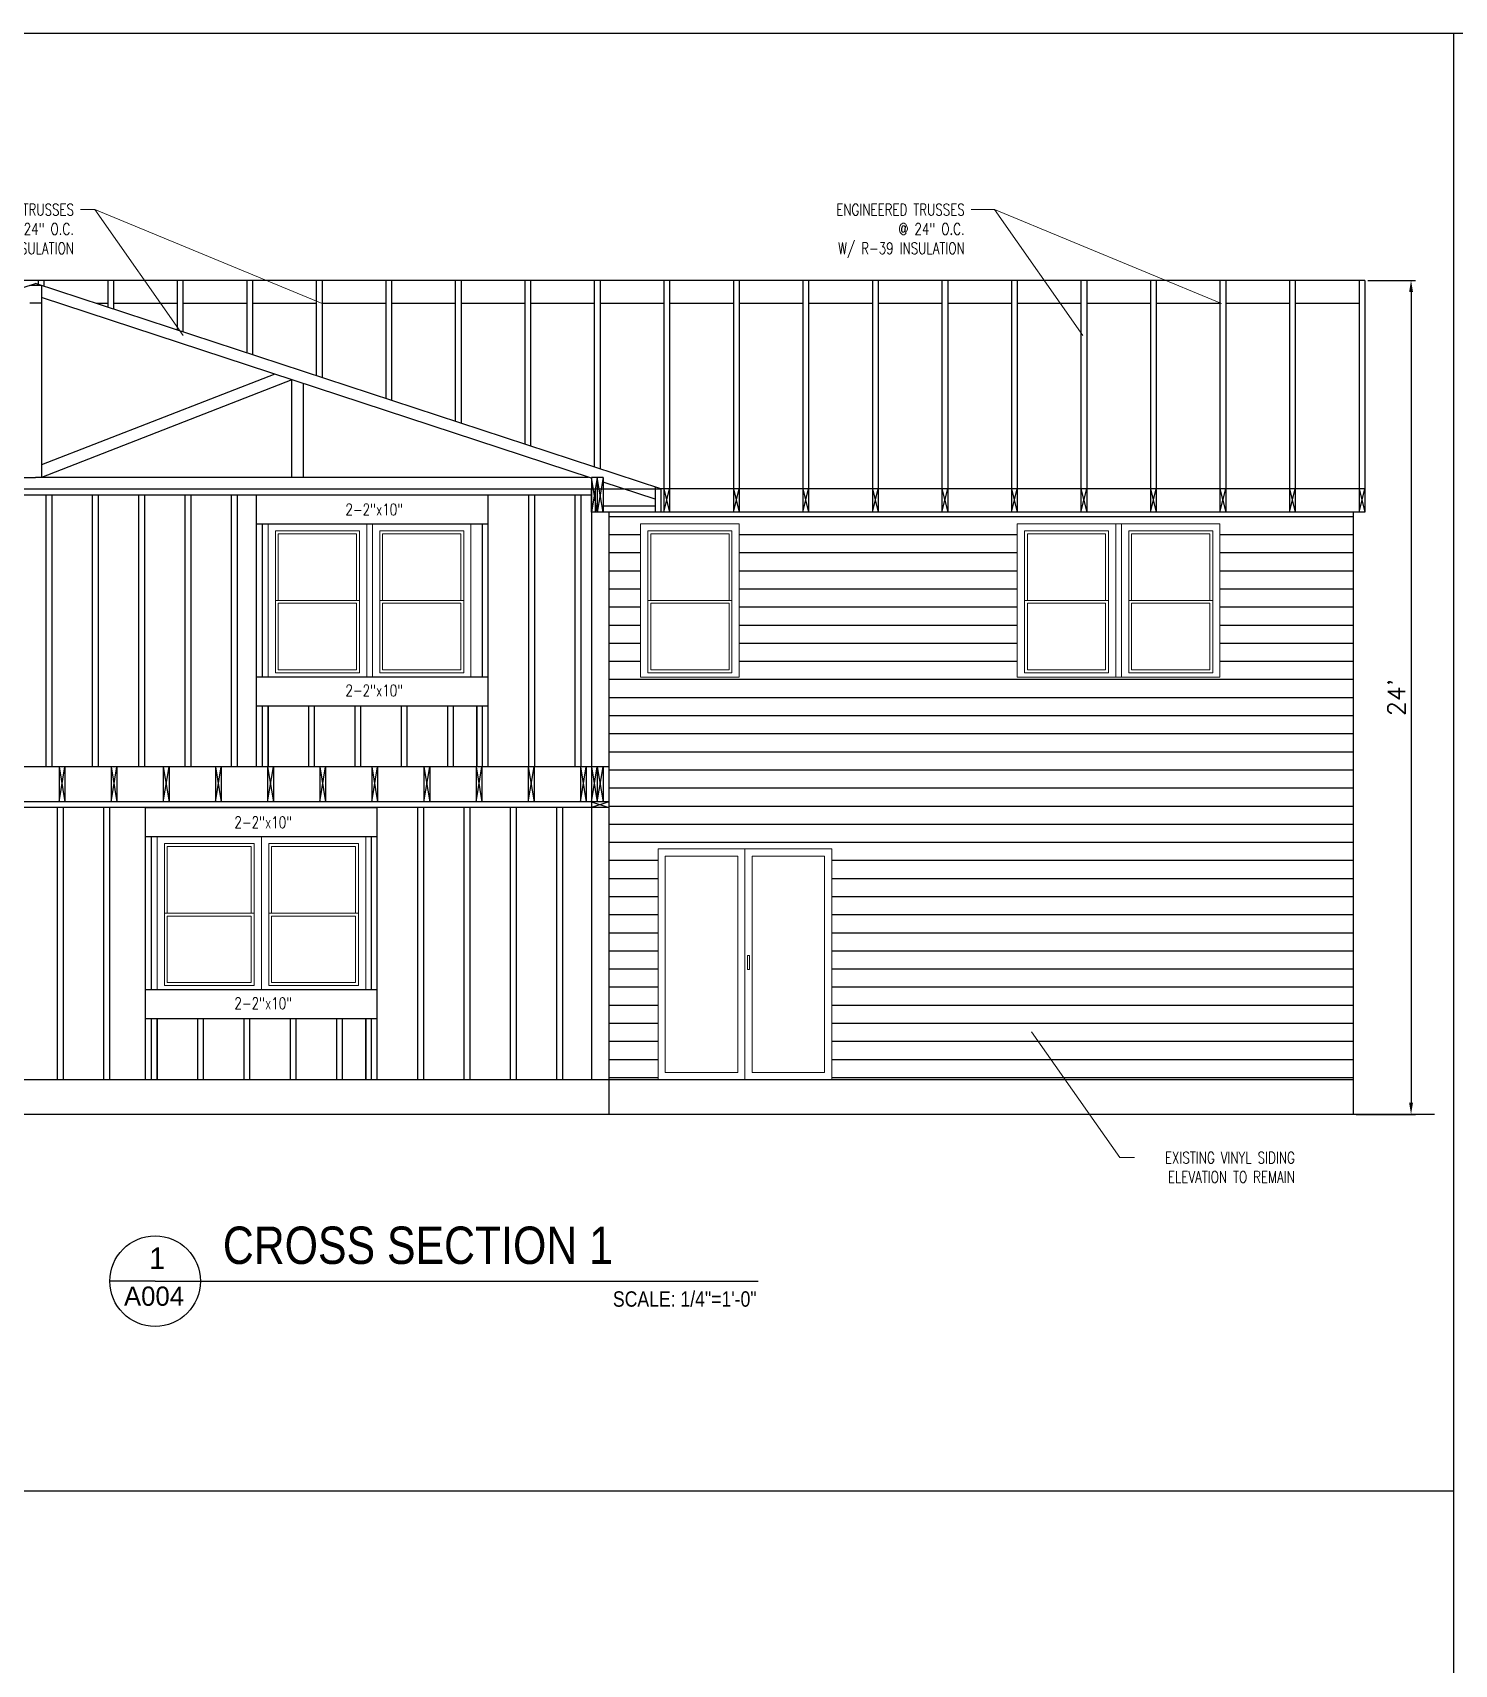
# Model space of a CAD drawing. Header units: inches. Extents: x 26998 to 46838, y -509 to 4343.
# Drawn here: x 36656 to 37146, y 3728 to 4292 of the extents above; entities that cross this region are included whole.
import ezdxf

# ---------------------------------------------------------------- set-up
doc = ezdxf.new("R2010")
doc.units = ezdxf.units.IN
doc.header["$LTSCALE"] = 0.5
doc.header["$MEASUREMENT"] = 0
doc.linetypes.add('DASHED', pattern=[0.75, 0.5, -0.25])
doc.layers.get('Defpoints').update_dxf_attribs({"color": 140})
doc.layers.add('A-Glaz', color=51, linetype='Continuous', lineweight=25)
doc.layers.add('TXT', color=4, linetype='Continuous', lineweight=9)
doc.layers.add('Title Block', color=7, linetype='Continuous')
doc.styles.add('ARCH', font='arch.shx')
doc.styles.add('HS-DESIGN-TTLB', font='GOTHIC.TTF')
doc.styles.add('Roman', font='romans')
doc.styles.get("Standard").update_dxf_attribs({"font": 'romans.shx', "width": 0.75})
doc.dimstyles.new('LEADER1', dxfattribs={"dimscale": 0, "dimtxt": 6, "dimasz": 4, "dimexe": 1.5, "dimexo": 1, "dimgap": 1.5, "dimtad": 1, "dimdec": 0, "dimzin": 0, "dimdsep": 46, "dimlunit": 4, "dimtxsty": 'Roman', "dimcen": 0.125, "dimdle": 1.5, "dimclrd": 3, "dimclre": 3, "dimclrt": 3, "dimadec": 0, "dimazin": 0, "dimtfac": 1, "dimtdec": 0, "dimtofl": 0, "dimtmove": 2, "dimatfit": 3, "dimfxl": 1, "dimtolj": 1, "dimtzin": 0, "dimarcsym": 0})

# ---------------------------------------------------------------- blocks, each defined once
blk = doc.blocks.new('*D1068')
at = {"color": 3, "lineweight": -2, "transparency": 16777216}
for p, q in [((37116.52, 4206.38), (37132.98, 4206.38)), ((37131.48, 4202.38), (37131.48, 3922.38)), ((37112.52, 3918.38), (37132.98, 3918.38))]:
    blk.add_line(p, q, dxfattribs=at)
at = {"color": 3, "transparency": 16777216}
for points in [[(37130.82, 4202.38), (37132.15, 4202.38), (37131.48, 4206.38)], [(37130.82, 3922.38), (37132.15, 3922.38), (37131.48, 3918.38)]]:
    blk.add_solid(points, dxfattribs=at)
at = {"layer": 'Defpoints', "color": 0, "transparency": 16777216}
for p in [(37115.52, 4206.38), (37111.52, 3918.38), (37131.48, 3918.38)]:
    blk.add_point(p, dxfattribs=at)
at = {"color": 3, "transparency": 16777216, "insert": (37126.41, 4062.38), "char_height": 6, "attachment_point": 5, "rotation": 90, "style": 'Roman'}
blk.add_mtext("\\A1;24'", dxfattribs=at)

msp = doc.modelspace()

# ---------------------------------------------------------------- hatches: boundary and pattern name
at = {"layer": 'Title Block', "linetype": 'DASHED'}
h = msp.add_hatch(dxfattribs=at)
h.set_pattern_fill('ANSI31', color=253, scale=50, angle=135)
h.set_pattern_definition([(180, (25689.9843, 2787.376), (-4e-16, -6.25), [])])
h.paths.add_polyline_path([(37111.5211748, 4126.3769865), (36872.5211748, 4126.3769865), (36854.5211748, 4126.3769865), (36854.5211748, 4038.3769865), (36854.5211748, 3930.3769865), (36871.5211748, 3930.3769865), (36871.5211748, 4010.0546063), (36901.5211748, 4010.0546063), (36931.5211748, 4010.0546063), (36931.5211748, 3930.3769865), (37111.5211748, 3930.3769865)])
h.paths.add_polyline_path([(36995.5211748, 4069.3769865), (36995.5211748, 4122.3769865), (37029.5211748, 4122.3769865), (37031.5211748, 4122.3769865), (37065.5211748, 4122.3769865), (37065.5211748, 4069.3769865), (37031.5211748, 4069.3769865), (37029.5211748, 4069.3769865)], flags=16)
h.paths.add_polyline_path([(36998.0211748, 4070.8769865), (36998.0211748, 4095.8769865), (36998.0211748, 4119.8769865), (37027.0211748, 4119.8769865), (37027.0211748, 4095.8769865), (37027.0211748, 4070.8769865)], flags=0)
h.paths.add_polyline_path([(36999.0211748, 4071.8769865), (36999.0211748, 4094.8769865), (37026.0211748, 4094.8769865), (37026.0211748, 4071.8769865)], flags=0)
h.paths.add_polyline_path([(37034.0211748, 4070.8769865), (37034.0211748, 4095.8769865), (37034.0211748, 4119.8769865), (37063.0211748, 4119.8769865), (37063.0211748, 4095.8769865), (37063.0211748, 4070.8769865)], flags=0)
h.paths.add_polyline_path([(37035.0211748, 4071.8769865), (37035.0211748, 4094.8769865), (37062.0211748, 4094.8769865), (37062.0211748, 4071.8769865)], flags=0)
h.paths.add_polyline_path([(36999.0211748, 4095.8769865), (36999.0211748, 4118.8769865), (37026.0211748, 4118.8769865), (37026.0211748, 4095.8769865)], flags=0)
h.paths.add_polyline_path([(37035.0211748, 4095.8769865), (37035.0211748, 4118.8769865), (37062.0211748, 4118.8769865), (37062.0211748, 4095.8769865)], flags=0)
h.paths.add_polyline_path([(36899.5211748, 4069.3769865), (36865.5211748, 4069.3769865), (36865.5211748, 4122.3769865), (36899.5211748, 4122.3769865)], flags=16)
h.paths.add_polyline_path([(36897.0211748, 4070.8769865), (36868.0211748, 4070.8769865), (36868.0211748, 4095.8769865), (36868.0211748, 4119.8769865), (36897.0211748, 4119.8769865), (36897.0211748, 4095.8769865)], flags=0)
h.paths.add_polyline_path([(36896.0211748, 4071.8769865), (36869.0211748, 4071.8769865), (36869.0211748, 4094.8769865), (36896.0211748, 4094.8769865)], flags=0)
h.paths.add_polyline_path([(36869.0211748, 4095.8769865), (36869.0211748, 4118.8769865), (36896.0211748, 4118.8769865), (36896.0211748, 4095.8769865)], flags=0)

# ---------------------------------------------------------------- linework, layer by layer
for p, q in [((36440.7211748, 4134.3769865), (36656.6211748, 4205.346593)), ((37115.5211748, 4206.3769865), (36454.7211748, 4206.3769865)), ((36654.6211748, 4204.6891627), (36658.6211748, 4204.6891627)), ((36872.5211748, 4134.3769865), (36656.6211748, 4205.346593)), ((36872.5211748, 4134.3769865), (36656.6211748, 4205.346593)), ((36657.5211748, 4206.3769865), (36657.5211748, 4205.0507493)), ((36658.6211748, 4204.6891627), (36658.6211748, 4138.3769865)), ((36659.5211748, 4206.3769865), (36659.5211748, 4204.393319)), ((36681.5211748, 4206.3769865), (36681.5211748, 4197.1615851)), ((36683.5211748, 4206.3769865), (36683.5211748, 4196.5041548)), ((36705.5211748, 4206.3769865), (36705.5211748, 4189.2724209)), ((36707.5211748, 4206.3769865), (36707.5211748, 4188.6149905)), ((36729.5211748, 4206.3769865), (36729.5211748, 4181.3832567)), ((36731.5211748, 4206.3769865), (36731.5211748, 4180.7258263)), ((36753.5211748, 4206.3769865), (36753.5211748, 4173.4940924)), ((36755.5211748, 4206.3769865), (36755.5211748, 4172.8366621)), ((36777.5211748, 4206.3769865), (36777.5211748, 4165.6049282)), ((36779.5211748, 4206.3769865), (36779.5211748, 4164.9474979)), ((36801.5211748, 4206.3769865), (36801.5211748, 4157.715764)), ((36803.5211748, 4206.3769865), (36803.5211748, 4157.0583336)), ((36825.5211748, 4206.3769865), (36825.5211748, 4149.8265998)), ((36827.5211748, 4206.3769865), (36827.5211748, 4149.1691694)), ((36849.5211748, 4206.3769865), (36849.5211748, 4141.9374355)), ((36851.5211748, 4206.3769865), (36851.5211748, 4141.2800052)), ((36873.5211748, 4206.3769865), (36873.5211748, 4126.3769865)), ((36875.5211748, 4206.3769865), (36875.5211748, 4126.3769865)), ((36897.5211748, 4206.3769865), (36897.5211748, 4126.3769865)), ((36899.5211748, 4206.3769865), (36899.5211748, 4126.3769865)), ((36921.5211748, 4206.3769865), (36921.5211748, 4126.3769865)), ((36923.5211748, 4206.3769865), (36923.5211748, 4126.3769865)), ((36945.5211748, 4206.3769865), (36945.5211748, 4126.3769865)), ((36947.5211748, 4206.3769865), (36947.5211748, 4126.3769865)), ((36969.5211748, 4206.3769865), (36969.5211748, 4126.3769865)), ((36971.5211748, 4206.3769865), (36971.5211748, 4126.3769865)), ((36993.5211748, 4206.3769865), (36993.5211748, 4126.3769865)), ((36995.5211748, 4206.3769865), (36995.5211748, 4126.3769865)), ((37017.5211748, 4206.3769865), (37017.5211748, 4126.3769865)), ((37019.5211748, 4206.3769865), (37019.5211748, 4126.3769865)), ((37041.5211748, 4206.3769865), (37041.5211748, 4126.3769865)), ((37043.5211748, 4206.3769865), (37043.5211748, 4126.3769865)), ((37065.5211748, 4206.3769865), (37065.5211748, 4126.3769865)), ((37067.5211748, 4206.3769865), (37067.5211748, 4126.3769865)), ((37089.5211748, 4206.3769865), (37089.5211748, 4126.3769865)), ((37091.5211748, 4206.3769865), (37091.5211748, 4126.3769865)), ((37113.5211748, 4206.3769865), (37113.5211748, 4126.3769865)), ((37115.5211748, 4206.3769865), (37115.5211748, 4126.3769865)), ((36654.6211748, 4198.6891627), (36658.6211748, 4198.6891627)), ((36848.5211748, 4138.0555856), (36658.6211748, 4200.4785975)), ((36681.5211748, 4198.3769865), (36677.8237448, 4198.3769865)), ((36705.5211748, 4198.3769865), (36683.5211748, 4198.3769865)), ((36729.5211748, 4198.3769865), (36707.5211748, 4198.3769865)), ((36753.5211748, 4198.3769865), (36731.5211748, 4198.3769865)), ((36777.5211748, 4198.3769865), (36755.5211748, 4198.3769865)), ((36801.5211748, 4198.3769865), (36779.5211748, 4198.3769865)), ((36825.5211748, 4198.3769865), (36803.5211748, 4198.3769865)), ((36849.5211748, 4198.3769865), (36827.5211748, 4198.3769865)), ((36873.5211748, 4198.3769865), (36851.5211748, 4198.3769865)), ((36897.5211748, 4198.3769865), (36875.5211748, 4198.3769865)), ((36921.5211748, 4198.3769865), (36899.5211748, 4198.3769865)), ((36945.5211748, 4198.3769865), (36923.5211748, 4198.3769865)), ((36969.5211748, 4198.3769865), (36947.5211748, 4198.3769865)), ((36993.5211748, 4198.3769865), (36971.5211748, 4198.3769865)), ((37017.5211748, 4198.3769865), (36995.5211748, 4198.3769865)), ((37041.5211748, 4198.3769865), (37019.5211748, 4198.3769865)), ((37065.5211748, 4198.3769865), (37043.5211748, 4198.3769865)), ((37089.5211748, 4198.3769865), (37067.5211748, 4198.3769865)), ((37113.5211748, 4198.3769865), (37091.5211748, 4198.3769865)), ((36739.1730556, 4173.9999719), (36658.6211748, 4142.6689065)), ((36745.1534063, 4172.0341398), (36658.6211748, 4138.3769865)), ((36745.1534063, 4138.3769865), (36745.1534063, 4172.0341398)), ((36749.1534063, 4138.3769865), (36749.1534063, 4170.7192791)), ((36465.6989237, 4138.3769865), (36656.6211748, 4138.3769865)), ((36847.5434259, 4138.3769865), (36656.6211748, 4138.3769865)), ((36850.5211748, 4138.3644227), (36848.5211748, 4126.3644227)), ((36850.5211748, 4126.3644227), (36848.5211748, 4138.3644227)), ((36848.5211748, 4138.3644227), (36848.5211748, 4126.3644227)), ((36852.5211748, 4138.3644227), (36848.5211748, 4138.3644227)), ((36850.5211748, 4138.3644227), (36850.5211748, 4126.3644227)), ((36852.5211748, 4138.3644227), (36850.5211748, 4126.3644227)), ((36852.5211748, 4126.3644227), (36850.5211748, 4138.3644227)), ((36850.5211748, 4138.3644227), (36850.5211748, 4126.3644227)), ((36852.5211748, 4138.3644227), (36852.5211748, 4126.3644227)), ((36870.5211748, 4130.8238517), (36852.5211748, 4136.7407249)), ((36464.7211748, 4134.3769865), (36872.5211748, 4134.3769865)), ((36502.3088177, 4132.3769865), (36848.5211748, 4132.3769865)), ((36660.3088177, 4038.3769865), (36660.3088177, 4132.3769865)), ((36662.3088177, 4038.3769865), (36662.3088177, 4132.3769865)), ((36676.3088177, 4038.3769865), (36676.3088177, 4132.3769865)), ((36678.3088177, 4038.3769865), (36678.3088177, 4132.3769865)), ((36692.3088177, 4038.3769865), (36692.3088177, 4132.3769865)), ((36694.3088177, 4038.3769865), (36694.3088177, 4132.3769865)), ((36708.3088177, 4038.3769865), (36708.3088177, 4132.3769865)), ((36710.3088177, 4038.3769865), (36710.3088177, 4132.3769865)), ((36724.3088177, 4038.3769865), (36724.3088177, 4132.3769865)), ((36726.3088177, 4038.3769865), (36726.3088177, 4132.3769865)), ((36732.933532, 4038.3769865), (36732.933532, 4132.3769865)), ((36812.933532, 4038.3769865), (36812.933532, 4132.3769865)), ((36826.933532, 4038.3769865), (36826.933532, 4132.3769865)), ((36828.933532, 4038.3769865), (36828.933532, 4132.3769865)), ((36842.933532, 4038.3769865), (36842.933532, 4132.3769865)), ((36844.933532, 4038.3769865), (36844.933532, 4132.3769865)), ((36848.5211748, 4126.3644227), (36848.5211748, 4134.3392951)), ((36849.892448, 4126.3769865), (36849.892448, 4134.3518589)), ((36870.5211748, 4135.0344168), (36870.5211748, 4126.3769865)), ((37115.5211748, 4134.3769865), (36872.5211748, 4134.3769865)), ((36872.5211748, 4134.3769865), (36872.5211748, 4126.3769865)), ((36872.5211748, 4134.3769865), (36872.5211748, 4126.3769865)), ((36873.5211748, 4134.3769865), (36875.5211748, 4126.3769865)), ((36873.5211748, 4126.3769865), (36875.5211748, 4134.3769865)), ((36897.5211748, 4134.3769865), (36899.5211748, 4126.3769865)), ((36897.5211748, 4126.3769865), (36899.5211748, 4134.3769865)), ((36921.5211748, 4134.3769865), (36923.5211748, 4126.3769865)), ((36921.5211748, 4126.3769865), (36923.5211748, 4134.3769865)), ((36945.5211748, 4134.3769865), (36947.5211748, 4126.3769865)), ((36945.5211748, 4126.3769865), (36947.5211748, 4134.3769865)), ((36969.5211748, 4134.3769865), (36971.5211748, 4126.3769865)), ((36969.5211748, 4126.3769865), (36971.5211748, 4134.3769865)), ((36993.5211748, 4134.3769865), (36995.5211748, 4126.3769865)), ((36993.5211748, 4126.3769865), (36995.5211748, 4134.3769865)), ((37017.5211748, 4134.3769865), (37019.5211748, 4126.3769865)), ((37017.5211748, 4126.3769865), (37019.5211748, 4134.3769865)), ((37041.5211748, 4134.3769865), (37043.5211748, 4126.3769865)), ((37041.5211748, 4126.3769865), (37043.5211748, 4134.3769865)), ((37065.5211748, 4134.3769865), (37067.5211748, 4126.3769865)), ((37065.5211748, 4126.3769865), (37067.5211748, 4134.3769865)), ((37089.5211748, 4134.3769865), (37091.5211748, 4126.3769865)), ((37089.5211748, 4126.3769865), (37091.5211748, 4134.3769865)), ((37113.5211748, 4134.3769865), (37115.5211748, 4126.3769865)), ((37113.5211748, 4126.3769865), (37115.5211748, 4134.3769865)), ((36848.5211748, 4126.3769865), (36848.5211748, 3930.3769865)), ((36852.5211748, 4126.3644227), (36848.5211748, 4126.3644227)), ((36872.5211748, 4126.3769865), (36849.892448, 4126.3769865)), ((36872.5211748, 4126.3769865), (36849.892448, 4126.3769865)), ((36870.5211748, 4128.3769865), (36852.5211748, 4128.3769865)), ((36854.5211748, 4126.3769865), (36854.5211748, 3918.3769865)), ((36854.5211748, 4126.3769865), (36854.5211748, 4038.3769865)), ((37115.5211748, 4126.3769865), (36872.5211748, 4126.3769865)), ((37111.5211748, 4126.3769865), (37111.5211748, 3918.3769865)), ((36732.933532, 4122.3769865), (36812.933532, 4122.3769865)), ((36734.933532, 4069.3769865), (36734.933532, 4122.3769865)), ((36810.933532, 4069.3769865), (36810.933532, 4122.3769865)), ((36812.933532, 4069.3769865), (36732.933532, 4069.3769865)), ((36812.933532, 4059.3769865), (36732.933532, 4059.3769865)), ((36734.933532, 4038.3769865), (36734.933532, 4059.3769865)), ((36736.933532, 4059.3769865), (36736.933532, 4038.3769865)), ((36736.933532, 4038.3769865), (36736.933532, 4059.3769865)), ((36736.933532, 4038.3769865), (36736.933532, 4059.3769865)), ((36750.933532, 4038.3769865), (36750.933532, 4059.3769865)), ((36752.933532, 4038.3769865), (36752.933532, 4059.3769865)), ((36766.933532, 4038.3769865), (36766.933532, 4059.3769865)), ((36768.933532, 4038.3769865), (36768.933532, 4059.3769865)), ((36782.933532, 4038.3769865), (36782.933532, 4059.3769865)), ((36784.933532, 4038.3769865), (36784.933532, 4059.3769865)), ((36798.933532, 4038.3769865), (36798.933532, 4059.3769865)), ((36800.933532, 4038.3769865), (36800.933532, 4059.3769865)), ((36808.933532, 4059.3769865), (36808.933532, 4038.3769865)), ((36808.933532, 4038.3769865), (36808.933532, 4059.3769865)), ((36808.933532, 4038.3769865), (36808.933532, 4059.3769865)), ((36810.933532, 4038.3769865), (36810.933532, 4059.3769865)), ((36854.5211748, 4038.3769865), (36458.7211748, 4038.3769865)), ((36664.7211748, 4038.3769865), (36666.7211748, 4026.3769865)), ((36664.7211748, 4026.3769865), (36666.7211748, 4038.3769865)), ((36664.7211748, 4038.3769865), (36664.7211748, 4026.3769865)), ((36664.7211748, 4038.3769865), (36664.7211748, 4026.3769865)), ((36666.7211748, 4038.3769865), (36666.7211748, 4026.3769865)), ((36682.7211748, 4038.3769865), (36684.7211748, 4026.3769865)), ((36682.7211748, 4026.3769865), (36684.7211748, 4038.3769865)), ((36682.7211748, 4038.3769865), (36682.7211748, 4026.3769865)), ((36682.7211748, 4038.3769865), (36682.7211748, 4026.3769865)), ((36684.7211748, 4038.3769865), (36684.7211748, 4026.3769865)), ((36700.7211748, 4038.3769865), (36702.7211748, 4026.3769865)), ((36700.7211748, 4026.3769865), (36702.7211748, 4038.3769865)), ((36700.7211748, 4038.3769865), (36700.7211748, 4026.3769865)), ((36700.7211748, 4038.3769865), (36700.7211748, 4026.3769865)), ((36702.7211748, 4038.3769865), (36702.7211748, 4026.3769865)), ((36718.7211748, 4038.3769865), (36720.7211748, 4026.3769865)), ((36718.7211748, 4026.3769865), (36720.7211748, 4038.3769865)), ((36718.7211748, 4038.3769865), (36718.7211748, 4026.3769865)), ((36718.7211748, 4038.3769865), (36718.7211748, 4026.3769865)), ((36720.7211748, 4038.3769865), (36720.7211748, 4026.3769865)), ((36736.7211748, 4038.3769865), (36738.7211748, 4026.3769865)), ((36736.7211748, 4026.3769865), (36738.7211748, 4038.3769865)), ((36736.7211748, 4038.3769865), (36736.7211748, 4026.3769865)), ((36736.7211748, 4038.3769865), (36736.7211748, 4026.3769865)), ((36738.7211748, 4038.3769865), (36738.7211748, 4026.3769865)), ((36754.7211748, 4038.3769865), (36756.7211748, 4026.3769865)), ((36754.7211748, 4026.3769865), (36756.7211748, 4038.3769865)), ((36754.7211748, 4038.3769865), (36754.7211748, 4026.3769865)), ((36754.7211748, 4038.3769865), (36754.7211748, 4026.3769865)), ((36756.7211748, 4038.3769865), (36756.7211748, 4026.3769865)), ((36772.7211748, 4038.3769865), (36774.7211748, 4026.3769865)), ((36772.7211748, 4026.3769865), (36774.7211748, 4038.3769865)), ((36772.7211748, 4038.3769865), (36772.7211748, 4026.3769865)), ((36772.7211748, 4038.3769865), (36772.7211748, 4026.3769865)), ((36774.7211748, 4038.3769865), (36774.7211748, 4026.3769865)), ((36790.7211748, 4038.3769865), (36792.7211748, 4026.3769865)), ((36790.7211748, 4026.3769865), (36792.7211748, 4038.3769865)), ((36790.7211748, 4038.3769865), (36790.7211748, 4026.3769865)), ((36790.7211748, 4038.3769865), (36790.7211748, 4026.3769865)), ((36792.7211748, 4038.3769865), (36792.7211748, 4026.3769865)), ((36808.7211748, 4038.3769865), (36810.7211748, 4026.3769865)), ((36808.7211748, 4026.3769865), (36810.7211748, 4038.3769865)), ((36808.7211748, 4038.3769865), (36808.7211748, 4026.3769865)), ((36808.7211748, 4038.3769865), (36808.7211748, 4026.3769865)), ((36810.7211748, 4038.3769865), (36810.7211748, 4026.3769865)), ((36826.7211748, 4038.3769865), (36828.7211748, 4026.3769865)), ((36826.7211748, 4026.3769865), (36828.7211748, 4038.3769865)), ((36826.7211748, 4038.3769865), (36826.7211748, 4026.3769865)), ((36826.7211748, 4038.3769865), (36826.7211748, 4026.3769865)), ((36828.7211748, 4038.3769865), (36828.7211748, 4026.3769865)), ((36844.7211748, 4038.3769865), (36846.7211748, 4026.3769865)), ((36844.7211748, 4026.3769865), (36846.7211748, 4038.3769865)), ((36844.7211748, 4038.3769865), (36844.7211748, 4026.3769865)), ((36844.7211748, 4038.3769865), (36844.7211748, 4026.3769865)), ((36846.7211748, 4038.3769865), (36846.7211748, 4026.3769865)), ((36848.5211748, 4038.3769865), (36850.5211748, 4026.3769865)), ((36848.5211748, 4026.3769865), (36850.5211748, 4038.3769865)), ((36848.5211748, 4038.3769865), (36848.5211748, 4026.3769865)), ((36848.5211748, 4038.3769865), (36848.5211748, 4026.3769865)), ((36850.5211748, 4038.3769865), (36850.5211748, 4026.3769865)), ((36850.5211748, 4038.3769865), (36852.5211748, 4026.3769865)), ((36850.5211748, 4026.3769865), (36852.5211748, 4038.3769865)), ((36850.5211748, 4038.3769865), (36850.5211748, 4026.3769865)), ((36850.5211748, 4038.3769865), (36850.5211748, 4026.3769865)), ((36852.5211748, 4038.3769865), (36852.5211748, 4026.3769865)), ((36854.5211748, 4026.3769865), (36458.7211748, 4026.3769865)), ((36854.5211748, 4024.3769865), (36458.7211748, 4024.3769865)), ((36854.5211748, 4026.3769865), (36615.11154, 4026.3769865)), ((36664.2211748, 3930.3769865), (36664.2211748, 4024.3769865)), ((36666.2211748, 3930.3769865), (36666.2211748, 4024.3769865)), ((36680.2211748, 3930.3769865), (36680.2211748, 4024.3769865)), ((36682.2211748, 3930.3769865), (36682.2211748, 4024.3769865)), ((36694.61154, 3930.3769865), (36694.61154, 4024.3769865)), ((36694.61154, 4024.3769865), (36774.61154, 4024.3769865)), ((36774.61154, 3930.3769865), (36774.61154, 4024.3769865)), ((36788.61154, 3930.3769865), (36788.61154, 4024.3769865)), ((36790.61154, 3930.3769865), (36790.61154, 4024.3769865)), ((36804.61154, 3930.3769865), (36804.61154, 4024.3769865)), ((36806.61154, 3930.3769865), (36806.61154, 4024.3769865)), ((36820.61154, 3930.3769865), (36820.61154, 4024.3769865)), ((36822.61154, 3930.3769865), (36822.61154, 4024.3769865)), ((36836.61154, 3930.3769865), (36836.61154, 4024.3769865)), ((36838.61154, 3930.3769865), (36838.61154, 4024.3769865)), ((36848.5211748, 4026.3769865), (36854.5211748, 4024.3769865)), ((36854.5211748, 4026.3769865), (36848.5211748, 4024.3769865)), ((36694.61154, 4014.3769865), (36774.61154, 4014.3769865)), ((36696.61154, 3961.3769865), (36696.61154, 4014.3769865)), ((36772.61154, 3961.3769865), (36772.61154, 4014.3769865)), ((36774.61154, 3961.3769865), (36694.61154, 3961.3769865)), ((36774.61154, 3951.3769865), (36694.61154, 3951.3769865)), ((36696.61154, 3930.3769865), (36696.61154, 3951.3769865)), ((36698.61154, 3951.3769865), (36698.61154, 3930.3769865)), ((36698.61154, 3930.3769865), (36698.61154, 3951.3769865)), ((36698.61154, 3930.3769865), (36698.61154, 3951.3769865)), ((36712.61154, 3930.3769865), (36712.61154, 3951.3769865)), ((36714.61154, 3930.3769865), (36714.61154, 3951.3769865)), ((36728.61154, 3930.3769865), (36728.61154, 3951.3769865)), ((36730.61154, 3930.3769865), (36730.61154, 3951.3769865)), ((36744.61154, 3930.3769865), (36744.61154, 3951.3769865)), ((36746.61154, 3930.3769865), (36746.61154, 3951.3769865)), ((36760.61154, 3930.3769865), (36760.61154, 3951.3769865)), ((36762.61154, 3930.3769865), (36762.61154, 3951.3769865)), ((36770.61154, 3951.3769865), (36770.61154, 3930.3769865)), ((36770.61154, 3930.3769865), (36770.61154, 3951.3769865)), ((36770.61154, 3930.3769865), (36770.61154, 3951.3769865)), ((36772.61154, 3930.3769865), (36772.61154, 3951.3769865)), ((37111.5211748, 3930.3769865), (36458.7211748, 3930.3769865)), ((37139.5186518, 3918.3769865), (36438.2201156, 3918.3769865)), ((36697.8934774, 3860.7858342), (36682.2630889, 3860.7858342)), ((36697.8934774, 3860.7858342), (36682.2630889, 3860.7858342)), ((36697.8934774, 3860.7858342), (36906.089644, 3860.7858342)), ((36697.8934774, 3860.7858342), (36906.089644, 3860.7858342)), ((36398.7687278, 3788.4146233), (37146.0983452, 3788.4146233))]:
    msp.add_line(p, q)
msp.add_lwpolyline([(36398.5687278, 4291.6919129, 0.5, 0.5, 0), (37893.6279625, 4291.6919129, 0, 0, 0), (37893.6279625, 3165.2426914, 0.5, 0.5, 0), (36398.5687278, 3165.2426914, 0.5, 0.5, 0)], format="xyseb")
msp.add_circle((36697.8934774, 3860.7858342), 15.6303885)
msp.add_circle((36697.8934774, 3860.7858342), 15.6303885)
at = {"layer": 'A-Glaz', "lineweight": 9}
for p, q in [((36770.933532, 4122.3769865), (36736.933532, 4122.3769865)), ((36736.933532, 4122.3769865), (36770.933532, 4122.3769865)), ((36736.933532, 4122.3769865), (36770.933532, 4122.3769865)), ((36736.933532, 4069.3769865), (36736.933532, 4122.3769865)), ((36768.433532, 4119.8769865), (36739.433532, 4119.8769865)), ((36739.433532, 4095.8769865), (36739.433532, 4119.8769865)), ((36768.433532, 4095.8769865), (36768.433532, 4119.8769865)), ((36770.933532, 4122.3769865), (36770.933532, 4069.3769865)), ((36770.933532, 4122.3769865), (36772.933532, 4122.3769865)), ((36806.933532, 4122.3769865), (36772.933532, 4122.3769865)), ((36772.933532, 4122.3769865), (36806.933532, 4122.3769865)), ((36772.933532, 4122.3769865), (36806.933532, 4122.3769865)), ((36772.933532, 4069.3769865), (36772.933532, 4122.3769865)), ((36804.433532, 4119.8769865), (36775.433532, 4119.8769865)), ((36775.433532, 4095.8769865), (36775.433532, 4119.8769865)), ((36804.433532, 4095.8769865), (36804.433532, 4119.8769865)), ((36806.933532, 4122.3769865), (36806.933532, 4069.3769865)), ((36899.5211748, 4122.3769865), (36865.5211748, 4122.3769865)), ((36865.5211748, 4122.3769865), (36899.5211748, 4122.3769865)), ((36865.5211748, 4122.3769865), (36899.5211748, 4122.3769865)), ((36865.5211748, 4069.3769865), (36865.5211748, 4122.3769865)), ((36897.0211748, 4119.8769865), (36868.0211748, 4119.8769865)), ((36868.0211748, 4095.8769865), (36868.0211748, 4119.8769865)), ((36897.0211748, 4095.8769865), (36897.0211748, 4119.8769865)), ((36899.5211748, 4122.3769865), (36899.5211748, 4069.3769865)), ((37029.5211748, 4122.3769865), (36995.5211748, 4122.3769865)), ((36995.5211748, 4122.3769865), (37029.5211748, 4122.3769865)), ((36995.5211748, 4122.3769865), (37029.5211748, 4122.3769865)), ((36995.5211748, 4069.3769865), (36995.5211748, 4122.3769865)), ((37027.0211748, 4119.8769865), (36998.0211748, 4119.8769865)), ((36998.0211748, 4095.8769865), (36998.0211748, 4119.8769865)), ((37027.0211748, 4095.8769865), (37027.0211748, 4119.8769865)), ((37029.5211748, 4122.3769865), (37029.5211748, 4069.3769865)), ((37029.5211748, 4122.3769865), (37031.5211748, 4122.3769865)), ((37065.5211748, 4122.3769865), (37031.5211748, 4122.3769865)), ((37031.5211748, 4122.3769865), (37065.5211748, 4122.3769865)), ((37031.5211748, 4122.3769865), (37065.5211748, 4122.3769865)), ((37031.5211748, 4069.3769865), (37031.5211748, 4122.3769865)), ((37063.0211748, 4119.8769865), (37034.0211748, 4119.8769865)), ((37034.0211748, 4095.8769865), (37034.0211748, 4119.8769865)), ((37063.0211748, 4095.8769865), (37063.0211748, 4119.8769865)), ((37065.5211748, 4122.3769865), (37065.5211748, 4069.3769865)), ((36740.433532, 4118.8769865), (36740.433532, 4095.8769865)), ((36740.433532, 4118.8769865), (36767.433532, 4118.8769865)), ((36767.433532, 4118.8769865), (36767.433532, 4095.8769865)), ((36776.433532, 4118.8769865), (36776.433532, 4095.8769865)), ((36776.433532, 4118.8769865), (36803.433532, 4118.8769865)), ((36803.433532, 4118.8769865), (36803.433532, 4095.8769865)), ((36869.0211748, 4118.8769865), (36869.0211748, 4095.8769865)), ((36869.0211748, 4118.8769865), (36896.0211748, 4118.8769865)), ((36896.0211748, 4118.8769865), (36896.0211748, 4095.8769865)), ((36999.0211748, 4118.8769865), (36999.0211748, 4095.8769865)), ((36999.0211748, 4118.8769865), (37026.0211748, 4118.8769865)), ((37026.0211748, 4118.8769865), (37026.0211748, 4095.8769865)), ((37035.0211748, 4118.8769865), (37035.0211748, 4095.8769865)), ((37035.0211748, 4118.8769865), (37062.0211748, 4118.8769865)), ((37062.0211748, 4118.8769865), (37062.0211748, 4095.8769865)), ((36739.433532, 4095.8769865), (36739.433532, 4070.8769865)), ((36739.433532, 4095.8769865), (36768.433532, 4095.8769865)), ((36740.433532, 4094.8769865), (36740.433532, 4071.8769865)), ((36740.433532, 4094.8769865), (36767.433532, 4094.8769865)), ((36767.433532, 4071.8769865), (36767.433532, 4094.8769865)), ((36768.433532, 4070.8769865), (36768.433532, 4095.8769865)), ((36775.433532, 4095.8769865), (36775.433532, 4070.8769865)), ((36775.433532, 4095.8769865), (36804.433532, 4095.8769865)), ((36776.433532, 4094.8769865), (36776.433532, 4071.8769865)), ((36776.433532, 4094.8769865), (36803.433532, 4094.8769865)), ((36803.433532, 4071.8769865), (36803.433532, 4094.8769865)), ((36804.433532, 4070.8769865), (36804.433532, 4095.8769865)), ((36868.0211748, 4095.8769865), (36868.0211748, 4070.8769865)), ((36868.0211748, 4095.8769865), (36897.0211748, 4095.8769865)), ((36869.0211748, 4094.8769865), (36869.0211748, 4071.8769865)), ((36869.0211748, 4094.8769865), (36896.0211748, 4094.8769865)), ((36896.0211748, 4071.8769865), (36896.0211748, 4094.8769865)), ((36897.0211748, 4070.8769865), (36897.0211748, 4095.8769865)), ((36998.0211748, 4095.8769865), (36998.0211748, 4070.8769865)), ((36998.0211748, 4095.8769865), (37027.0211748, 4095.8769865)), ((36999.0211748, 4094.8769865), (36999.0211748, 4071.8769865)), ((36999.0211748, 4094.8769865), (37026.0211748, 4094.8769865)), ((37026.0211748, 4071.8769865), (37026.0211748, 4094.8769865)), ((37027.0211748, 4070.8769865), (37027.0211748, 4095.8769865)), ((37034.0211748, 4095.8769865), (37034.0211748, 4070.8769865)), ((37034.0211748, 4095.8769865), (37063.0211748, 4095.8769865)), ((37035.0211748, 4094.8769865), (37035.0211748, 4071.8769865)), ((37035.0211748, 4094.8769865), (37062.0211748, 4094.8769865)), ((37062.0211748, 4071.8769865), (37062.0211748, 4094.8769865)), ((37063.0211748, 4070.8769865), (37063.0211748, 4095.8769865)), ((36736.933532, 4069.3769865), (36770.933532, 4069.3769865)), ((36770.933532, 4069.3769865), (36736.933532, 4069.3769865)), ((36736.933532, 4069.3769865), (36770.933532, 4069.3769865)), ((36770.933532, 4069.3769865), (36736.933532, 4069.3769865)), ((36739.433532, 4070.8769865), (36768.433532, 4070.8769865)), ((36740.433532, 4071.8769865), (36767.433532, 4071.8769865)), ((36770.933532, 4069.3769865), (36772.933532, 4069.3769865)), ((36772.933532, 4069.3769865), (36806.933532, 4069.3769865)), ((36806.933532, 4069.3769865), (36772.933532, 4069.3769865)), ((36772.933532, 4069.3769865), (36806.933532, 4069.3769865)), ((36806.933532, 4069.3769865), (36772.933532, 4069.3769865)), ((36775.433532, 4070.8769865), (36804.433532, 4070.8769865)), ((36776.433532, 4071.8769865), (36803.433532, 4071.8769865)), ((36865.5211748, 4069.3769865), (36899.5211748, 4069.3769865)), ((36899.5211748, 4069.3769865), (36865.5211748, 4069.3769865)), ((36865.5211748, 4069.3769865), (36899.5211748, 4069.3769865)), ((36899.5211748, 4069.3769865), (36865.5211748, 4069.3769865)), ((36868.0211748, 4070.8769865), (36897.0211748, 4070.8769865)), ((36869.0211748, 4071.8769865), (36896.0211748, 4071.8769865)), ((36995.5211748, 4069.3769865), (37029.5211748, 4069.3769865)), ((37029.5211748, 4069.3769865), (36995.5211748, 4069.3769865)), ((36995.5211748, 4069.3769865), (37029.5211748, 4069.3769865)), ((37029.5211748, 4069.3769865), (36995.5211748, 4069.3769865)), ((36998.0211748, 4070.8769865), (37027.0211748, 4070.8769865)), ((36999.0211748, 4071.8769865), (37026.0211748, 4071.8769865)), ((37029.5211748, 4069.3769865), (37031.5211748, 4069.3769865)), ((37031.5211748, 4069.3769865), (37065.5211748, 4069.3769865)), ((37065.5211748, 4069.3769865), (37031.5211748, 4069.3769865)), ((37031.5211748, 4069.3769865), (37065.5211748, 4069.3769865)), ((37065.5211748, 4069.3769865), (37031.5211748, 4069.3769865)), ((37034.0211748, 4070.8769865), (37063.0211748, 4070.8769865)), ((37035.0211748, 4071.8769865), (37062.0211748, 4071.8769865)), ((36734.61154, 4014.3769865), (36698.61154, 4014.3769865)), ((36698.61154, 4014.3769865), (36734.61154, 4014.3769865)), ((36698.61154, 4014.3769865), (36734.61154, 4014.3769865)), ((36698.61154, 3961.3769865), (36698.61154, 4014.3769865)), ((36770.61154, 4014.3769865), (36734.61154, 4014.3769865)), ((36734.61154, 4014.3769865), (36770.61154, 4014.3769865)), ((36734.61154, 4014.3769865), (36770.61154, 4014.3769865)), ((36734.61154, 3961.3769865), (36734.61154, 4014.3769865)), ((36734.61154, 4014.3769865), (36734.61154, 3961.3769865)), ((36770.61154, 4014.3769865), (36770.61154, 3961.3769865)), ((36732.11154, 4011.8769865), (36701.11154, 4011.8769865)), ((36701.11154, 3987.8769865), (36701.11154, 4011.8769865)), ((36702.11154, 4010.8769865), (36702.11154, 3987.8769865)), ((36702.11154, 4010.8769865), (36731.11154, 4010.8769865)), ((36731.11154, 4010.8769865), (36731.11154, 3987.8769865)), ((36732.11154, 3987.8769865), (36732.11154, 4011.8769865)), ((36768.11154, 4011.8769865), (36737.11154, 4011.8769865)), ((36737.11154, 3987.8769865), (36737.11154, 4011.8769865)), ((36738.11154, 4010.8769865), (36738.11154, 3987.8769865)), ((36738.11154, 4010.8769865), (36767.11154, 4010.8769865)), ((36767.11154, 4010.8769865), (36767.11154, 3987.8769865)), ((36768.11154, 3987.8769865), (36768.11154, 4011.8769865)), ((36871.5211748, 4010.0546063), (36871.5211748, 3930.3769865)), ((36901.5211748, 4010.0546063), (36871.5211748, 4010.0546063)), ((36871.5211748, 4010.0546063), (36901.5211748, 4010.0546063)), ((36871.5211748, 3930.3769865), (36871.5211748, 4010.0546063)), ((36899.0211748, 4007.5546063), (36874.0211748, 4007.5546063)), ((36874.0211748, 3970.8645019), (36874.0211748, 4007.5546063)), ((36899.0211748, 3970.8645019), (36899.0211748, 4007.5546063)), ((36901.5211748, 4010.0546063), (36901.5211748, 3930.3769865)), ((36901.5211748, 3930.3769865), (36901.5211748, 4010.0546063)), ((36901.5211748, 3930.3769865), (36901.5211748, 4010.0546063)), ((36901.5211748, 4010.0546063), (36901.5211748, 3930.3769865)), ((36901.5211748, 4010.0546063), (36901.5211748, 3930.3769865)), ((36901.5211748, 3930.3769865), (36901.5211748, 4010.0546063)), ((36901.5211748, 3930.3769865), (36901.5211748, 4010.0546063)), ((36901.5211748, 4010.0546063), (36931.5211748, 4010.0546063)), ((36931.5211748, 4010.0546063), (36901.5211748, 4010.0546063)), ((36901.5211748, 4010.0546063), (36901.5211748, 3930.3769865)), ((36904.0211748, 4007.5546063), (36929.0211748, 4007.5546063)), ((36904.0211748, 3970.8645019), (36904.0211748, 4007.5546063)), ((36929.0211748, 3970.8645019), (36929.0211748, 4007.5546063)), ((36931.5211748, 4010.0546063), (36931.5211748, 3930.3769865)), ((36931.5211748, 3930.3769865), (36931.5211748, 4010.0546063)), ((36701.11154, 3987.8769865), (36701.11154, 3962.8769865)), ((36701.11154, 3987.8769865), (36732.11154, 3987.8769865)), ((36702.11154, 3986.8769865), (36702.11154, 3963.8769865)), ((36702.11154, 3986.8769865), (36731.11154, 3986.8769865)), ((36731.11154, 3963.8769865), (36731.11154, 3986.8769865)), ((36732.11154, 3962.8769865), (36732.11154, 3987.8769865)), ((36737.11154, 3987.8769865), (36737.11154, 3962.8769865)), ((36737.11154, 3987.8769865), (36768.11154, 3987.8769865)), ((36738.11154, 3986.8769865), (36738.11154, 3963.8769865)), ((36738.11154, 3986.8769865), (36767.11154, 3986.8769865)), ((36767.11154, 3963.8769865), (36767.11154, 3986.8769865)), ((36768.11154, 3962.8769865), (36768.11154, 3987.8769865)), ((36874.0211748, 3970.8645019), (36874.0211748, 3932.8769865)), ((36899.0211748, 3932.8769865), (36899.0211748, 3970.8645019)), ((36904.0211748, 3932.8769865), (36904.0211748, 3970.8645019)), ((36929.0211748, 3970.8645019), (36929.0211748, 3932.8769865)), ((36698.61154, 3961.3769865), (36734.61154, 3961.3769865)), ((36734.61154, 3961.3769865), (36698.61154, 3961.3769865)), ((36698.61154, 3961.3769865), (36734.61154, 3961.3769865)), ((36734.61154, 3961.3769865), (36698.61154, 3961.3769865)), ((36701.11154, 3962.8769865), (36732.11154, 3962.8769865)), ((36702.11154, 3963.8769865), (36731.11154, 3963.8769865)), ((36734.61154, 3961.3769865), (36770.61154, 3961.3769865)), ((36770.61154, 3961.3769865), (36734.61154, 3961.3769865)), ((36734.61154, 3961.3769865), (36770.61154, 3961.3769865)), ((36770.61154, 3961.3769865), (36734.61154, 3961.3769865)), ((36737.11154, 3962.8769865), (36768.11154, 3962.8769865)), ((36738.11154, 3963.8769865), (36767.11154, 3963.8769865)), ((36871.5211748, 3930.3769865), (36901.5211748, 3930.3769865)), ((36901.5211748, 3930.3769865), (36871.5211748, 3930.3769865)), ((36871.5211748, 3930.3769865), (36901.5211748, 3930.3769865)), ((36874.0211748, 3932.8769865), (36899.0211748, 3932.8769865)), ((36931.5211748, 3930.3769865), (36901.5211748, 3930.3769865)), ((36901.5211748, 3930.3769865), (36931.5211748, 3930.3769865)), ((36931.5211748, 3930.3769865), (36901.5211748, 3930.3769865)), ((36929.0211748, 3932.8769865), (36904.0211748, 3932.8769865))]:
    msp.add_line(p, q, dxfattribs=at)
msp.add_lwpolyline([(36902.3781899, 3973.2789761), (36903.1489447, 3973.2789761), (36903.1489447, 3968.4500276), (36902.3781899, 3968.4500276)], close=True, dxfattribs=at)
at = {"layer": 'Title Block'}
for p, q in [((37146.0983452, 4291.6919129), (37146.0983452, 3165.2426914)), ((37111.5211748, 4126.3769865), (37111.5211748, 4038.3769865))]:
    msp.add_line(p, q, dxfattribs=at)
at = {"layer": 'TXT'}
for p, q in [((36677.1272313, 4230.8757956), (36672.1272313, 4230.8757956)), ((36707.6272313, 4187.3757956), (36677.1272313, 4230.8757956)), ((36677.1272313, 4230.8757956), (36755.5211748, 4198.3769865)), ((36987.6272313, 4230.8757956), (36979.6272313, 4230.8757956)), ((37018.1272313, 4187.3757956), (36987.6272313, 4230.8757956)), ((36987.6272313, 4230.8757956), (37066.0211748, 4198.3769865)), ((37000.4843301, 3946.9526876), (37030.9843301, 3903.4526876)), ((37030.9843301, 3903.4526876), (37035.9843301, 3903.4526876))]:
    msp.add_line(p, q, dxfattribs=at)

# ---------------------------------------------------------------- texts
at = {"attachment_point": 1}
for s, insert, char_height, width, style in [('{\\fArial Narrow|b0|i0|c0|p34;CROSS SECTION 1}', (36721.2918863, 3879.6494636), 12.9024, 259.624719313, 'ARCH'), ('A004', (36687.1600721, 3858.9305876), 6.636168, 136.759967371, 'HS-DESIGN-TTLB')]:
    msp.add_mtext(s, dxfattribs=dict(at, insert=insert, char_height=char_height, width=width, style=style))
at = {"layer": 'Title Block', "attachment_point": 1, "style": 'HS-DESIGN-TTLB'}
for s, insert, char_height, width in [('1', (36695.8940752, 3872.4262762), 7.37352, 151.955519302), ('{\\fArial Narrow|b0|i0|c0|p34;SCALE: 1/4"=1\'-0"}', (36855.9455741, 3857.2902845), 5.3089344, 109.407973897)]:
    msp.add_mtext(s, dxfattribs=dict(at, insert=insert, char_height=char_height, width=width))
at = {"layer": 'TXT', "char_height": 4, "width": 88.38152806}
for s, insert, attachment_point in [('ENGINEERED TRUSSES\\P@ 24" O.C. \\PW/ R-39 INSULATION ', (36669.8955166, 4232.8109937), 3), ('ENGINEERED TRUSSES\\P@ 24" O.C. \\PW/ R-39 INSULATION ', (36977.3955166, 4232.8109937), 3), ('\\A1;2-2"x10"  ', (36763.6011599, 4129.264875), 1), ('\\A1;2-2"x10"  ', (36763.6011599, 4066.764875), 1), ('\\A1;2-2"x10"  ', (36725.2791679, 4021.264875), 1), ('\\A1;2-2"x10"  ', (36725.2791679, 3958.764875), 1), ('EXISTING VINYL SIDING\\PELEVATION TO REMAIN', (37091.3666322, 3894.7528426), 9)]:
    msp.add_mtext(s, dxfattribs=dict(at, insert=insert, attachment_point=attachment_point))

# ---------------------------------------------------------------- dimensions: what is measured, and where the dimension line sits
dim = msp.add_linear_dim(base=(37131.4843301, 3918.3769865), p1=(37115.5211748, 4206.3769865), p2=(37111.5211748, 3918.3769865), angle=90, dimstyle='LEADER1', override={"dimscale": 1})
dim.commit()
dim.dimension.update_dxf_attribs({"geometry": '*D1068', "text_midpoint": (37126.4129015, 4062.3769865)})

doc.saveas('drawing.dxf')
